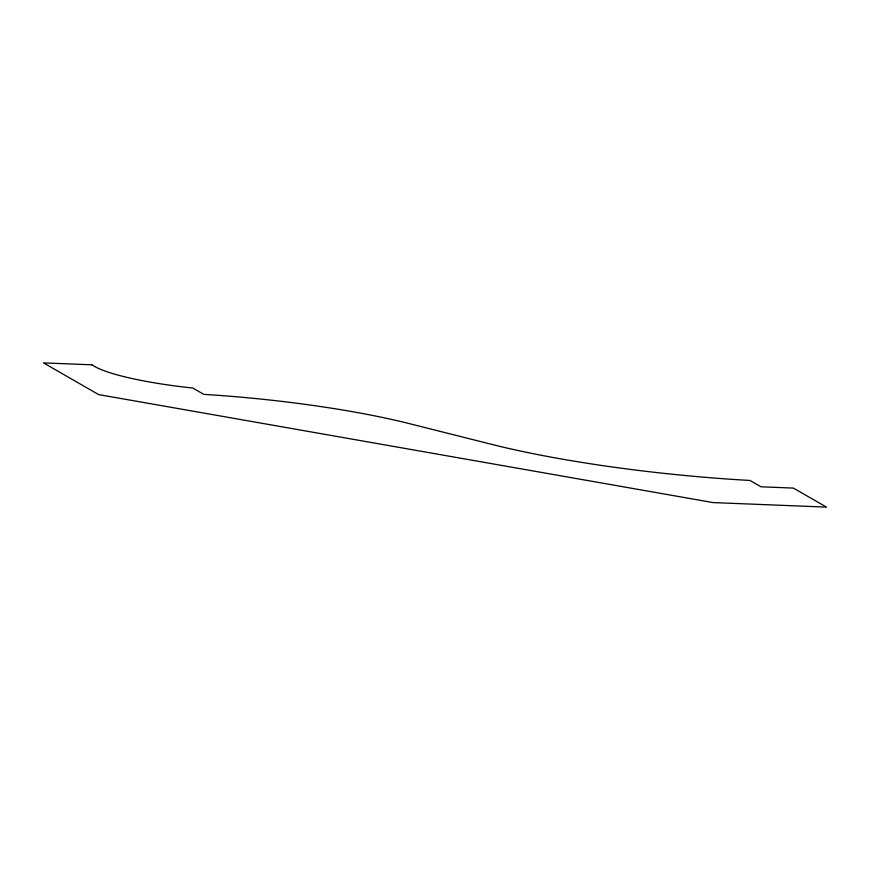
<?xml version="1.0" encoding="UTF-8"?>
<svg xmlns="http://www.w3.org/2000/svg" width="870" height="870" viewBox="0 0 870 870"><rect width="100%" height="100%" fill="white"/><g stroke="black" fill="none" stroke-linecap="round" stroke-linejoin="round"><path stroke-width="1.3" d="M92.122 364.834L43.5 362.888L98.647 394.588L713.052 502.577L826.5 507.112L793.407 488.092L761 486.798L749.962 480.457A280.64 45.349 5.6 0 1 491.844 444.396L409.422 423.646A231.083 37.345 5.6 0 0 203.83 394.371L192.803 388.031A111.24 17.976 5.6 0 1 92.122 364.834"/></g></svg>
